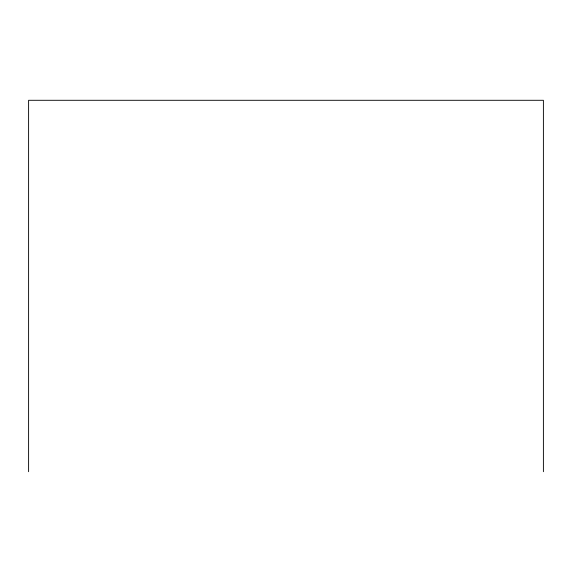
<?xml version="1.0" encoding="UTF-8"?>
<svg xmlns="http://www.w3.org/2000/svg" width="572" height="572" viewBox="0 0 572 572"><rect width="100%" height="100%" fill="white"/><g stroke="black" fill="none" stroke-linecap="round" stroke-linejoin="round"><path stroke-width="0.86" d="M543.4 471.707L543.4 100.293L28.6 100.293L28.6 471.707"/></g></svg>
